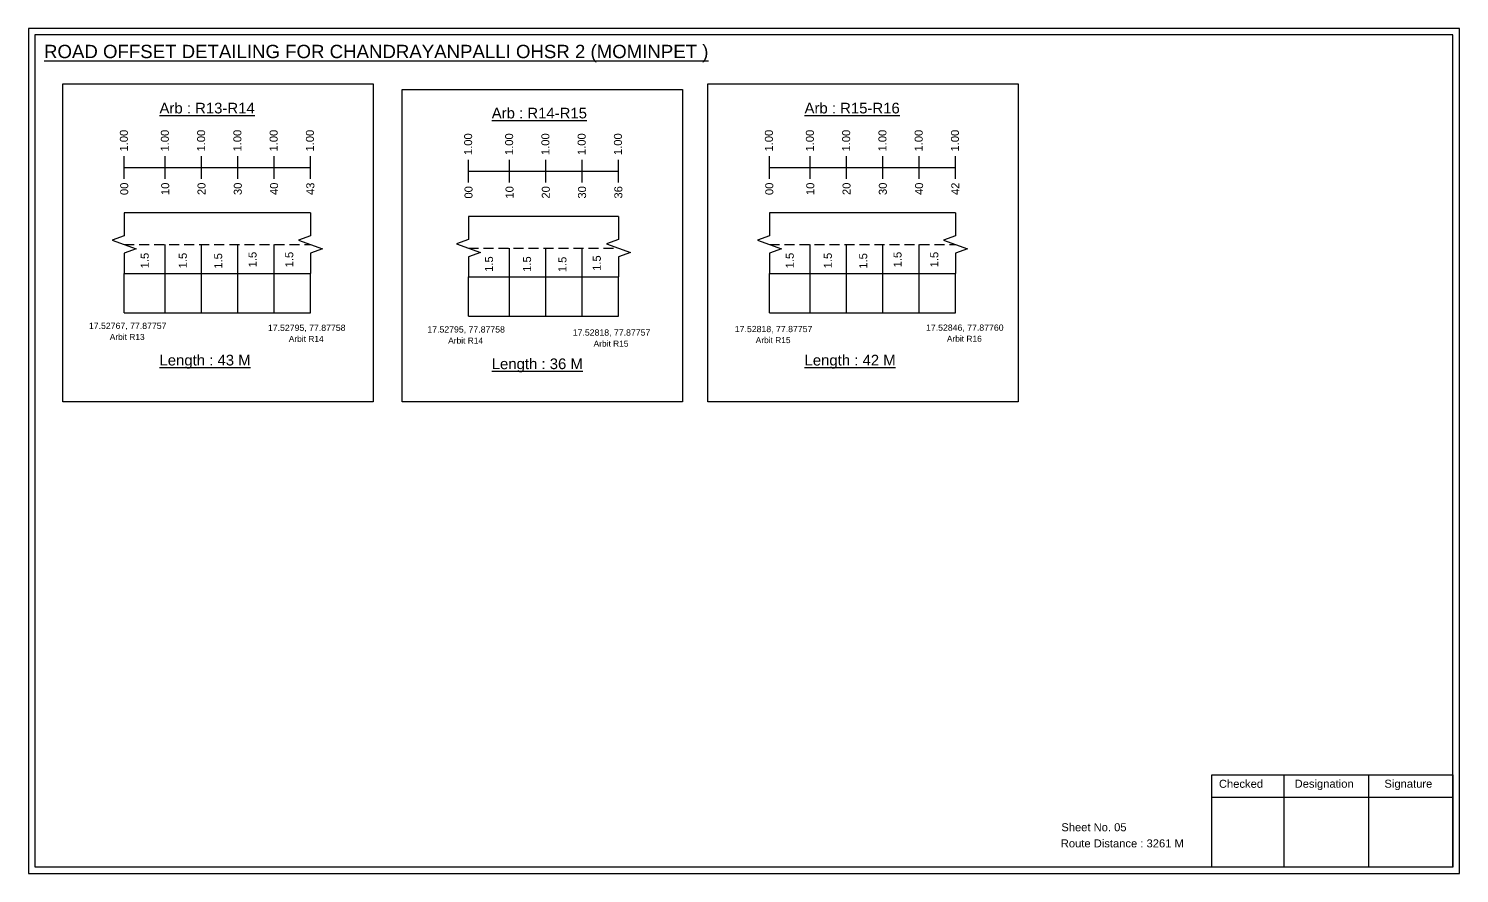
# Model space of a CAD drawing. Header units: inches. Extents: x 396 to 3839, y 6 to 2803.
# Drawn here: x 3303 to 3839, y 6 to 323 of the extents above; entities that cross this region are included whole.
import ezdxf

# ---------------------------------------------------------------- set-up
doc = ezdxf.new("R2010")
doc.units = ezdxf.units.IN
doc.header["$MEASUREMENT"] = 0
doc.linetypes.add('DASHED2', pattern=[0.375, 0.25, -0.125])
doc.layers.add('PDF_Geometry', color=7, linetype='Continuous')
doc.layers.add('PDF_Text', color=5, linetype='Continuous')
doc.styles.add('PDF Arial', font='arial.ttf')
doc.styles.get("Standard").update_dxf_attribs({"font": 'arial.ttf'})

msp = doc.modelspace()

# ---------------------------------------------------------------- linework, layer by layer
at = {"color": 217, "true_color": 0x93278f}
for p, q in [((3338.84, 266.42), (3338.84, 274.98)), ((3354.21, 266.42), (3354.21, 274.98)), ((3367.81, 266.42), (3367.81, 274.98)), ((3381.41, 266.42), (3381.41, 274.98)), ((3395.01, 266.42), (3395.01, 274.98)), ((3408.61, 266.42), (3408.61, 274.98)), ((3467.92, 265.09), (3467.92, 273.65)), ((3483.29, 265.09), (3483.29, 273.65)), ((3496.89, 265.09), (3496.89, 273.65)), ((3510.49, 265.09), (3510.49, 273.65)), ((3524.09, 265.09), (3524.09, 273.65)), ((3580.7, 266.42), (3580.7, 274.98)), ((3596.06, 266.42), (3596.06, 274.98)), ((3609.66, 266.42), (3609.66, 274.98)), ((3623.26, 266.42), (3623.26, 274.98)), ((3636.86, 266.42), (3636.86, 274.98)), ((3650.46, 266.42), (3650.46, 274.98)), ((3338.84, 270.69), (3408.61, 270.69)), ((3467.92, 269.36), (3524.09, 269.36)), ((3580.7, 270.69), (3650.46, 270.69))]:
    msp.add_line(p, q, dxfattribs=at)
for p, q in [((3408.61, 253.7), (3338.84, 253.7)), ((3524.09, 252.37), (3467.92, 252.37)), ((3650.46, 253.7), (3580.7, 253.7)), ((3354.21, 216.28), (3354.21, 241.81)), ((3367.81, 216.28), (3367.81, 241.81)), ((3381.41, 216.28), (3381.41, 241.81)), ((3395.01, 216.28), (3395.01, 241.81)), ((3596.06, 216.28), (3596.06, 241.81)), ((3609.66, 216.28), (3609.66, 241.81)), ((3623.26, 216.28), (3623.26, 241.81)), ((3636.86, 216.28), (3636.86, 241.81)), ((3483.29, 214.95), (3483.29, 240.48)), ((3496.89, 214.95), (3496.89, 240.48)), ((3510.49, 214.95), (3510.49, 240.48)), ((3338.84, 231.01), (3408.61, 231.01)), ((3338.84, 216.28), (3338.84, 231.01)), ((3408.61, 216.28), (3408.61, 231.01)), ((3580.7, 231.01), (3650.46, 231.01)), ((3580.7, 216.28), (3580.7, 231.01)), ((3650.46, 216.28), (3650.46, 231.01)), ((3467.92, 229.68), (3524.09, 229.68)), ((3467.92, 214.95), (3467.92, 229.68)), ((3524.09, 214.95), (3524.09, 229.68))]:
    msp.add_line(p, q)
at = {"linetype": 'DASHED2', "ltscale": 15}
for p, q in [((3338.84, 241.81), (3408.61, 241.81)), ((3580.7, 241.81), (3650.46, 241.81)), ((3467.92, 240.48), (3524.09, 240.48))]:
    msp.add_line(p, q, dxfattribs=at)
at = {"color": 5}
for p, q in [((3338.84, 216.28), (3408.61, 216.28)), ((3467.92, 214.95), (3524.09, 214.95)), ((3580.7, 216.28), (3650.46, 216.28))]:
    msp.add_line(p, q, dxfattribs=at)
for points in [[(3315.73, 302.12), (3432.09, 302.12), (3432.09, 182.9), (3315.73, 182.9)], [(3557.59, 302.12), (3673.94, 302.12), (3673.94, 182.9), (3557.59, 182.9)], [(3443.03, 299.92), (3548.19, 299.92), (3548.19, 182.9), (3443.03, 182.9)]]:
    msp.add_lwpolyline(points, close=True)
at = {"linetype": 'Continuous'}
for points in [[(3338.84, 253.7), (3338.84, 245.09), (3334.34, 243.45), (3343.33, 240.17), (3338.84, 238.54), (3338.84, 231.01)], [(3408.61, 253.7), (3408.61, 245.09), (3404.11, 243.45), (3413.1, 240.17), (3408.61, 238.54), (3408.61, 231.01)], [(3467.92, 252.37), (3467.92, 243.76), (3463.42, 242.12), (3472.42, 238.84), (3467.92, 237.21), (3467.92, 229.68)], [(3524.09, 252.37), (3524.09, 243.76), (3519.59, 242.12), (3528.59, 238.84), (3524.09, 237.21), (3524.09, 229.68)], [(3524.09, 252.37), (3524.09, 243.76), (3519.59, 242.12), (3528.59, 238.84), (3524.09, 237.21), (3524.09, 229.68)], [(3580.7, 253.7), (3580.7, 245.09), (3576.2, 243.45), (3585.19, 240.17), (3580.7, 238.54), (3580.7, 231.01)], [(3650.46, 253.7), (3650.46, 245.09), (3645.97, 243.45), (3654.96, 240.17), (3650.46, 238.54), (3650.46, 231.01)]]:
    msp.add_lwpolyline(points, dxfattribs=at)
at = {"layer": 'PDF_Geometry'}
for points in [[(3302.95, 322.78), (3302.95, 6.07), (3839.43, 6.07), (3839.43, 322.78)], [(3305.28, 320.46), (3305.28, 8.49), (3837.01, 8.49), (3837.01, 320.46)]]:
    msp.add_lwpolyline(points, close=True, dxfattribs=at)
at = {"layer": 'PDF_Geometry', "color": 242, "true_color": 0xcc1f26}
msp.add_lwpolyline([(3837.01, 8.4), (3746.67, 8.4), (3746.67, 43.01), (3837.01, 43.01)], close=True, dxfattribs=at)
for points in [[(3773.65, 43.01), (3773.65, 8.4)], [(3805.38, 43.01), (3805.38, 8.4)], [(3746.67, 34.64), (3837.01, 34.64)]]:
    msp.add_lwpolyline(points, dxfattribs=at)

# ---------------------------------------------------------------- texts
at = {"color": 242, "true_color": 0xcd2027}
for s, height, p in [('%%UROAD OFFSET DETAILING FOR CHANDRAYANPALLI OHSR 2 (MOMINPET )', 5, (3308.73, 311.71)), ('%%UArb : R13-R14', 4, (3352.03, 290.99)), ('%%UArb : R15-R16', 4, (3593.89, 290.99)), ('%%UArb : R14-R15', 4, (3476.6, 289.12)), ('%%ULength : 43 M', 4, (3352.03, 196.49)), ('%%ULength : 36 M', 4, (3476.6, 195.12)), ('%%ULength : 42 M', 4, (3593.89, 196.49))]:
    msp.add_text(s, height=height, dxfattribs=at).set_placement(p)
at = {"color": 217, "true_color": 0x93278f}
for s, p in [('1.00', (3340.16, 276.71)), ('1.00', (3355.53, 276.71)), ('1.00', (3369.13, 276.71)), ('1.00', (3382.73, 276.71)), ('1.00', (3396.33, 276.71)), ('1.00', (3409.93, 276.71)), ('1.00', (3582.02, 276.71)), ('1.00', (3597.39, 276.71)), ('1.00', (3610.99, 276.71)), ('1.00', (3624.59, 276.71)), ('1.00', (3638.19, 276.71)), ('1.00', (3651.79, 276.71)), ('1.00', (3469.25, 275.38)), ('1.00', (3484.62, 275.38)), ('1.00', (3498.22, 275.38)), ('1.00', (3511.82, 275.38)), ('1.00', (3525.42, 275.38)), ('00', (3340.31, 260.39)), ('10', (3355.68, 260.39)), ('20', (3369.28, 260.39)), ('30', (3382.88, 260.39)), ('40', (3396.48, 260.39)), ('43', (3410.08, 260.39)), ('00', (3469.4, 259.06)), ('10', (3484.77, 259.06)), ('20', (3498.37, 259.06)), ('30', (3511.97, 259.06)), ('36', (3525.57, 259.06)), ('00', (3582.17, 260.39)), ('10', (3597.54, 260.39)), ('20', (3611.14, 260.39)), ('30', (3624.74, 260.39)), ('40', (3638.34, 260.39)), ('42', (3651.94, 260.39))]:
    msp.add_text(s, height=3, rotation=90, dxfattribs=at).set_placement(p)
for p in [(3347.99, 232.92), (3362.26, 232.92), (3375.53, 232.79), (3388.42, 233.29), (3402.18, 233.29), (3477.08, 231.59), (3491.35, 231.59), (3504.61, 231.46), (3517.5, 231.96), (3589.85, 232.92), (3604.12, 232.92), (3617.38, 232.79), (3630.27, 233.29), (3644.04, 233.29)]:
    msp.add_text('1.5', height=3, rotation=90).set_placement(p)
at = {"color": 5}
for s, height, p in [('17.52767, 77.87757', 2.34, (3325.56, 210.2)), ('17.52795, 77.87758', 2.34, (3392.69, 209.46)), ('17.52795, 77.87758', 2.34, (3452.46, 208.85)), ('17.52818, 77.87757', 2.34, (3506.98, 207.69)), ('17.52818, 77.87757', 2.34, (3567.75, 208.99)), ('17.52846, 77.87760', 2.34, (3639.44, 209.51)), ('Arbit R13', 2.246, (3333.38, 206.07)), ('Arbit R14', 2.246, (3400.51, 205.34)), ('Arbit R14', 2.246, (3460.28, 204.72)), ('Arbit R15', 2.246, (3514.8, 203.56)), ('Arbit R15', 2.246, (3575.57, 204.87)), ('Arbit R16', 2.246, (3647.26, 205.39))]:
    msp.add_text(s, height=height, dxfattribs=at).set_placement(p)
for s, p in [('Sheet No. 05', (3690.17, 21.87)), ('Route Distance : 3261 M', (3689.98, 15.82))]:
    msp.add_text(s, height=3).set_placement(p)
at = {"layer": 'PDF_Text', "color": 7, "attachment_point": 7, "style": 'PDF Arial'}
for s, insert, char_height in [('Checked', (3749.27, 38.12), 3.001), ('Designation', (3777.65, 37.29), 3.0006), ('Signature', (3811.33, 37.29), 3.001)]:
    msp.add_mtext(s, dxfattribs=dict(at, insert=insert, char_height=char_height))

doc.saveas('drawing.dxf')
